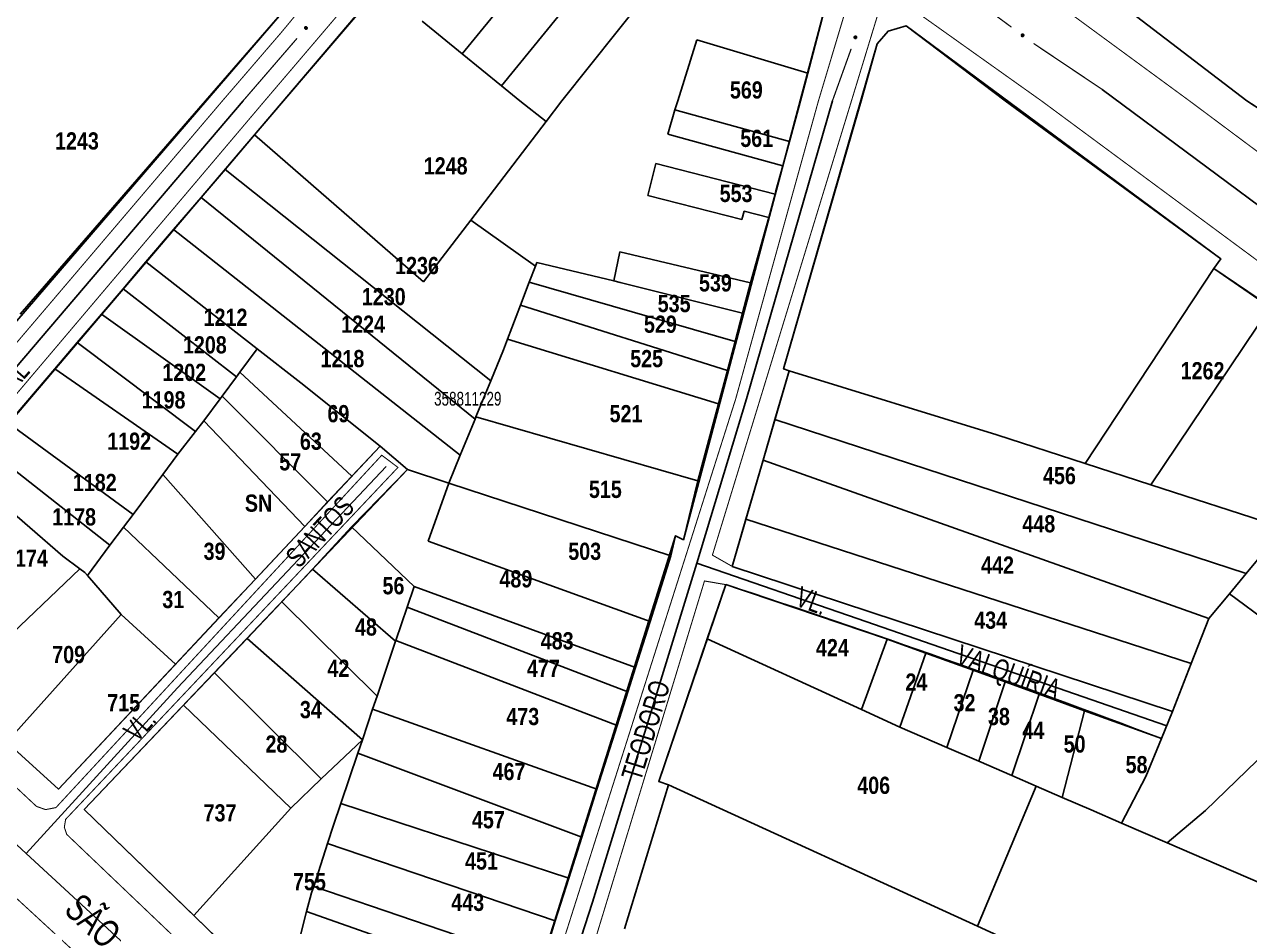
# Model space of a CAD drawing. Extents: x 200120 to 201962, y 4837541 to 4839252.
# Drawn here: x 200655.5 to 200833.5, y 4838625.8 to 4838756.8 of the extents above; entities that cross this region are included whole.
import ezdxf
from ezdxf.enums import TextEntityAlignment as Align

# ---------------------------------------------------------------- set-up
doc = ezdxf.new("R2010")
doc.units = 0
doc.header["$LTSCALE"] = 3
doc.header["$MEASUREMENT"] = 0
for name, color, linetype in [('CD-MALHA-LOTES', 40, 'CONTINUOUS'), ('CD_TXT_QUADRA', 7, 'CONTINUOUS'), ('RU-QUADRAS', 210, 'CONTINUOUS'), ('SV-EIXO-RUA-PAV', 20, 'CONTINUOUS'), ('SV-RUA-PAVIM-S-GUIA-C-GUIA', 7, 'CONTINUOUS'), ('SV-TXT-RUA-N-PAV-S-GUIA-C-GUIA', 7, 'CONTINUOUS'), ('SV-TXT-RUA-PAV-S-GUIA-C-GUIA', 7, 'CONTINUOUS'), ('Th_NmrPort', 1, 'CONTINUOUS')]:
    doc.layers.add(name, color=color, linetype=linetype)
doc.styles.add('ARIAL', font='ARIAL.TTF')
doc.styles.get("Standard").update_dxf_attribs({"font": 'swisscbo.ttf'})

msp = doc.modelspace()

# ---------------------------------------------------------------- linework, layer by layer
at = {"layer": 'CD-MALHA-LOTES'}
for p, q in [((200719.07, 4838752.59), (200745.1, 4838784.39)), ((200751.01, 4838780.14), (200724.81, 4838747.91)), ((200733.59, 4838745.75), (200757.31, 4838775.61)), ((200693.14, 4838745.75), (200707.22, 4838762.24)), ((200694.57, 4838760.55), (200681.78, 4838745.75)), ((200772.35, 4838761.28), (200769.33, 4838749.78)), ((200817.12, 4838758.03), (200833.13, 4838745.75)), ((200719.07, 4838752.59), (200713.27, 4838757.31)), ((200780.99, 4838755.86), (200783.61, 4838756.64)), ((200783.61, 4838756.64), (200798.02, 4838745.75)), ((200753.18, 4838754.6), (200750.43, 4838745.75)), ((200769.33, 4838749.78), (200753.18, 4838754.6)), ((200779.4, 4838754.05), (200780.99, 4838755.86)), ((200777.08, 4838745.75), (200779.4, 4838754.05)), ((200724.81, 4838747.91), (200719.07, 4838752.59)), ((200769.33, 4838749.78), (200768.27, 4838745.75)), ((200727.46, 4838745.75), (200724.81, 4838747.91))]:
    msp.add_line(p, q, dxfattribs=at)
at = {"layer": 'CD-MALHA-LOTES', "linetype": 'Continuous'}
for p, q in [((200681.78, 4838745.75), (200654.87, 4838714.76)), ((200693.14, 4838745.75), (200688.92, 4838740.81)), ((200727.46, 4838745.75), (200731.29, 4838742.76)), ((200733.59, 4838745.75), (200731.29, 4838742.76)), ((200750.01, 4838744.47), (200750.43, 4838745.75)), ((200777.08, 4838745.75), (200765.8, 4838706.79)), ((200768.07, 4838745.03), (200768.27, 4838745.75)), ((200829.34, 4838722.82), (200798.02, 4838745.75)), ((200833.13, 4838745.75), (200838.15, 4838742.49)), ((200748.96, 4838740.89), (200750.01, 4838744.47)), ((200750.01, 4838744.47), (200766.65, 4838739.83)), ((200766.65, 4838739.83), (200768.07, 4838745.03)), ((200731.29, 4838742.76), (200720.33, 4838728.42)), ((200684.63, 4838735.79), (200688.92, 4838740.81)), ((200688.92, 4838740.81), (200713.46, 4838719.44)), ((200765.69, 4838736.32), (200748.96, 4838740.89)), ((200766.65, 4838739.83), (200765.69, 4838736.32)), ((200747.23, 4838736.67), (200746.08, 4838732.01)), ((200764.56, 4838732.19), (200747.23, 4838736.67)), ((200681.15, 4838731.72), (200684.63, 4838735.79)), ((200684.63, 4838735.79), (200723.24, 4838705.05)), ((200764.69, 4838732.67), (200765.69, 4838736.32)), ((200677.15, 4838727.04), (200681.15, 4838731.72)), ((200681.15, 4838731.72), (200720.96, 4838699.49)), ((200746.08, 4838732.01), (200759.74, 4838728.53)), ((200763.64, 4838728.82), (200764.56, 4838732.19)), ((200764.56, 4838732.19), (200764.69, 4838732.67)), ((200759.74, 4838728.53), (200760.07, 4838729.73)), ((200760.07, 4838729.73), (200763.64, 4838728.82)), ((200713.46, 4838719.44), (200720.33, 4838728.42)), ((200720.33, 4838728.42), (200729.75, 4838721.75)), ((200761, 4838719.32), (200763.64, 4838728.82)), ((200673.13, 4838722.34), (200677.15, 4838727.04)), ((200677.15, 4838727.04), (200718.82, 4838694.29)), ((200741.15, 4838719.59), (200742.01, 4838723.83)), ((200742.01, 4838723.83), (200761, 4838719.32)), ((200828.35, 4838721.39), (200829.34, 4838722.82)), ((200669.83, 4838718.46), (200673.13, 4838722.34)), ((200673.13, 4838722.34), (200689.29, 4838709.72)), ((200729.75, 4838721.75), (200728.85, 4838719.41)), ((200729.75, 4838721.75), (200729.95, 4838722.28)), ((200729.95, 4838722.28), (200741.15, 4838719.59)), ((200809.62, 4838693.04), (200828.35, 4838721.39)), ((200828.35, 4838721.39), (200836.56, 4838715.81)), ((200728.85, 4838719.41), (200727.58, 4838716.06)), ((200728.85, 4838719.41), (200758.75, 4838710.8)), ((200741.15, 4838719.59), (200742.06, 4838719.37)), ((200742.06, 4838719.37), (200759.83, 4838714.88)), ((200761, 4838719.32), (200759.83, 4838714.88)), ((200666.66, 4838714.75), (200669.83, 4838718.46)), ((200669.83, 4838718.46), (200686.28, 4838705.65)), ((200727.58, 4838716.06), (200725.7, 4838711.13)), ((200727.58, 4838716.06), (200757.63, 4838706.57)), ((200819.16, 4838689.96), (200836.56, 4838715.81)), ((200663.16, 4838710.64), (200666.66, 4838714.75)), ((200666.66, 4838714.75), (200683.93, 4838702.47)), ((200759.83, 4838714.88), (200758.75, 4838710.8)), ((200659.9, 4838706.83), (200663.16, 4838710.64)), ((200663.16, 4838710.64), (200680.34, 4838697.7)), ((200725.7, 4838711.13), (200725.1, 4838709.58)), ((200756.35, 4838701.72), (200725.7, 4838711.13)), ((200758.75, 4838710.8), (200757.63, 4838706.57)), ((200689.29, 4838709.72), (200686.8, 4838706.35)), ((200695.64, 4838704.76), (200689.29, 4838709.72)), ((200725.1, 4838709.58), (200723.24, 4838705.05)), ((200653.17, 4838698.94), (200659.9, 4838706.83)), ((200659.9, 4838706.83), (200677.78, 4838694.4)), ((200757.63, 4838706.57), (200756.35, 4838701.72)), ((200764.55, 4838699.47), (200766.6, 4838706.54)), ((200765.8, 4838706.79), (200766.6, 4838706.54)), ((200766.6, 4838706.54), (200796.78, 4838697.2)), ((200686.28, 4838705.65), (200684.2, 4838702.84)), ((200686.8, 4838706.35), (200686.28, 4838705.65)), ((200686.8, 4838706.35), (200703.05, 4838691.21)), ((200707.15, 4838695.58), (200695.64, 4838704.76)), ((200723.24, 4838705.05), (200721.09, 4838699.82)), ((200684.2, 4838702.84), (200683.93, 4838702.47)), ((200684.2, 4838702.84), (200699.54, 4838687.47)), ((200683.93, 4838702.47), (200681.56, 4838699.27)), ((200753.34, 4838690.56), (200756.35, 4838701.72)), ((200681.56, 4838699.27), (200680.34, 4838697.7)), ((200681.56, 4838699.27), (200696.21, 4838683.91)), ((200720.96, 4838699.49), (200718.82, 4838694.29)), ((200721.09, 4838699.82), (200720.96, 4838699.49)), ((200753.34, 4838690.56), (200721.09, 4838699.82)), ((200762.83, 4838693.56), (200764.55, 4838699.47)), ((200833.03, 4838677.07), (200764.55, 4838699.47)), ((200653.17, 4838698.94), (200671.26, 4838685.67)), ((200680.34, 4838697.7), (200677.78, 4838694.4)), ((200796.78, 4838697.2), (200809.62, 4838693.04)), ((200650.03, 4838695.25), (200667.9, 4838681.17)), ((200677.78, 4838694.4), (200675.6, 4838691.48)), ((200707.15, 4838695.58), (200703.05, 4838691.21)), ((200711.14, 4838692.17), (200707.15, 4838695.58)), ((200718.82, 4838694.29), (200717.14, 4838690.2)), ((200711.14, 4838692.17), (200703.01, 4838683.86)), ((200717.14, 4838690.2), (200711.14, 4838692.17)), ((200760.34, 4838684.98), (200762.83, 4838693.56)), ((200762.83, 4838693.56), (200827.63, 4838670.52)), ((200819.16, 4838689.96), (200809.62, 4838693.04)), ((200661.05, 4838679.61), (200647.03, 4838691.73)), ((200675.6, 4838691.48), (200671.26, 4838685.67)), ((200675.6, 4838691.48), (200689.04, 4838676.27)), ((200703.05, 4838691.21), (200699.54, 4838687.47)), ((200751.25, 4838681.99), (200753.34, 4838690.56)), ((200714.17, 4838681.75), (200717.14, 4838690.2)), ((200717.14, 4838690.2), (200749.43, 4838679.66)), ((200819.16, 4838689.96), (200837.16, 4838684.13)), ((200699.54, 4838687.47), (200696.21, 4838683.91)), ((200874.03, 4838688.08), (200827.1, 4838642.62)), ((200671.26, 4838685.67), (200669.86, 4838683.79)), ((200669.86, 4838683.79), (200667.9, 4838681.17)), ((200669.86, 4838683.79), (200683.73, 4838670.61)), ((200696.21, 4838683.91), (200689.04, 4838676.27)), ((200697.33, 4838677.7), (200703.01, 4838683.86)), ((200703.01, 4838683.86), (200712.1, 4838675.19)), ((200758.34, 4838678.1), (200760.34, 4838684.98)), ((200760.34, 4838684.98), (200825.06, 4838663.98)), ((200838.5, 4838683.7), (200833.03, 4838677.07)), ((200746.42, 4838670.08), (200714.17, 4838681.75)), ((200749.43, 4838679.66), (200750.08, 4838682.55)), ((200750.08, 4838682.55), (200751.25, 4838681.99)), ((200667.9, 4838681.17), (200664.62, 4838676.78)), ((200749.43, 4838679.66), (200746.42, 4838670.08)), ((200663.51, 4838677.77), (200661.05, 4838679.61)), ((200822.32, 4838657), (200758.34, 4838678.1)), ((200651.49, 4838666.32), (200663.51, 4838677.77)), ((200663.51, 4838677.77), (200664.23, 4838677.23)), ((200664.23, 4838677.23), (200664.62, 4838676.78)), ((200664.62, 4838676.78), (200669.53, 4838671.12)), ((200689.04, 4838676.27), (200683.73, 4838670.61)), ((200692.88, 4838672.97), (200697.33, 4838677.7)), ((200697.33, 4838677.7), (200709.42, 4838667.23)), ((200833.03, 4838677.07), (200830.6, 4838674.12)), ((200712.1, 4838675.19), (200711.08, 4838672.16)), ((200712.1, 4838675.19), (200744.29, 4838663.41)), ((200757.39, 4838675.46), (200754.72, 4838667.6)), ((200780.75, 4838667.6), (200757.39, 4838675.46)), ((200687.82, 4838667.64), (200692.88, 4838672.97)), ((200692.88, 4838672.97), (200706.72, 4838659.25)), ((200827.63, 4838670.52), (200830.6, 4838674.12)), ((200830.6, 4838674.12), (200836.4, 4838669.85)), ((200669.53, 4838671.12), (200652.92, 4838652.56)), ((200669.53, 4838671.12), (200677.42, 4838663.88)), ((200711.08, 4838672.16), (200709.45, 4838667.32)), ((200711.08, 4838672.16), (200743.17, 4838659.9)), ((200683.73, 4838670.61), (200677.42, 4838663.88)), ((200744.29, 4838663.41), (200746.42, 4838670.08)), ((200827.63, 4838670.52), (200825.06, 4838663.98)), ((200683.09, 4838662.63), (200687.82, 4838667.64)), ((200687.82, 4838667.64), (200704.59, 4838652.91)), ((200709.42, 4838667.23), (200706.72, 4838659.25)), ((200709.45, 4838667.32), (200709.42, 4838667.23)), ((200709.45, 4838667.32), (200741.62, 4838654.99)), ((200747.67, 4838646.87), (200754.72, 4838667.6)), ((200754.72, 4838667.6), (200777.14, 4838657.32)), ((200777.14, 4838657.32), (200780.88, 4838667.55)), ((200780.88, 4838667.55), (200780.75, 4838667.6)), ((200780.88, 4838667.55), (200786.48, 4838665.52)), ((200786.48, 4838665.52), (200782.72, 4838654.77)), ((200786.48, 4838665.52), (200793.34, 4838663.02)), ((200677.42, 4838663.88), (200660.42, 4838645.76)), ((200825.06, 4838663.98), (200822.32, 4838657)), ((200678.6, 4838657.94), (200683.09, 4838662.63)), ((200683.09, 4838662.63), (200698.58, 4838647.25)), ((200744.29, 4838663.41), (200743.17, 4838659.9)), ((200793.34, 4838663.02), (200789.55, 4838651.8)), ((200793.34, 4838663.02), (200798.03, 4838661.32)), ((200798.03, 4838661.32), (200794.18, 4838649.8)), ((200798.03, 4838661.32), (200802.97, 4838659.52)), ((200706.72, 4838659.25), (200706.08, 4838657.35)), ((200743.17, 4838659.9), (200741.62, 4838654.99)), ((200802.97, 4838659.52), (200798.96, 4838647.73)), ((200802.97, 4838659.52), (200809.54, 4838657.14)), ((200664.17, 4838642.77), (200678.6, 4838657.94)), ((200694.17, 4838642.96), (200678.6, 4838657.94)), ((200706.08, 4838657.35), (200704.59, 4838652.91)), ((200706.08, 4838657.35), (200738.68, 4838645.72)), ((200777.14, 4838657.32), (200782.72, 4838654.77)), ((200809.54, 4838657.14), (200806.31, 4838644.55)), ((200809.54, 4838657.14), (200820.71, 4838653.08)), ((200820.71, 4838653.08), (200822.32, 4838657)), ((200741.62, 4838654.99), (200738.68, 4838645.72)), ((200782.72, 4838654.77), (200789.55, 4838651.8)), ((200820.71, 4838653.08), (200818.44, 4838647.59)), ((200660.42, 4838645.76), (200652.92, 4838652.56)), ((200698.58, 4838647.25), (200704.59, 4838652.91)), ((200704.59, 4838652.91), (200703.94, 4838650.99)), ((200789.55, 4838651.8), (200794.18, 4838649.8)), ((200703.94, 4838650.99), (200701.47, 4838643.66)), ((200703.94, 4838650.99), (200736.48, 4838638.76)), ((200794.18, 4838649.8), (200798.96, 4838647.73)), ((200798.96, 4838647.73), (200802.53, 4838646.18)), ((200698.58, 4838647.25), (200694.17, 4838642.96)), ((200742.7, 4838625.44), (200749.09, 4838646.37)), ((200749.09, 4838646.37), (200747.67, 4838646.87)), ((200749.09, 4838646.37), (200794, 4838625.82)), ((200802.53, 4838646.18), (200794, 4838625.82)), ((200802.53, 4838646.18), (200806.31, 4838644.55)), ((200818.44, 4838647.59), (200814.93, 4838640.82)), ((200738.68, 4838645.72), (200736.48, 4838638.76)), ((200806.31, 4838644.55), (200810.5, 4838642.73)), ((200680.08, 4838627.38), (200664.17, 4838642.77)), ((200694.17, 4838642.96), (200680.08, 4838627.38)), ((200701.47, 4838643.66), (200700.4, 4838640.51)), ((200701.47, 4838643.66), (200734.6, 4838632.82)), ((200810.5, 4838642.73), (200814.93, 4838640.82)), ((200827.1, 4838642.62), (200821.57, 4838637.95)), ((200700.4, 4838640.51), (200699.53, 4838637.82)), ((200814.93, 4838640.82), (200821.57, 4838637.95)), ((200736.48, 4838638.76), (200734.6, 4838632.82)), ((200699.53, 4838637.82), (200697.51, 4838631.61)), ((200699.53, 4838637.82), (200732.62, 4838626.6)), ((200821.57, 4838637.95), (200829.08, 4838634.71)), ((200829.08, 4838634.71), (200841.54, 4838629.26)), ((200697.51, 4838631.61), (200697.2, 4838630.66)), ((200697.51, 4838631.61), (200730.64, 4838620.33)), ((200734.6, 4838632.82), (200732.62, 4838626.6)), ((200697.2, 4838630.66), (200696.49, 4838627.97)), ((200693.06, 4838614.83), (200680.08, 4838627.38)), ((200696.49, 4838627.97), (200695.49, 4838624.14)), ((200696.49, 4838627.97), (200729.39, 4838616.41)), ((200732.62, 4838626.6), (200730.64, 4838620.33)), ((200794, 4838625.82), (200800.53, 4838622.83))]:
    msp.add_line(p, q, dxfattribs=at)
at = {"layer": 'RU-QUADRAS', "color": 6, "linetype": 'Continuous'}
msp.add_lwpolyline([(200838.15, 4838742.49), (200833.13, 4838745.75), (200817.12, 4838758.03), (200787.5, 4838779.01), (200799.86, 4838821.23), (200818.88, 4838891.93)], dxfattribs=at)
for points in [[(200617.42, 4838877.91), (200724.63, 4838798.92), (200724.72, 4838796.58), (200694.57, 4838760.55), (200626.11, 4838681.04, -0.361488), (200624.13, 4838680.5), (200609.31, 4838693.14, 0.007833), (200524.85, 4838771.77), (200560.69, 4838797.92), (200558.98, 4838800.2), (200522.43, 4838774.29), (200509.98, 4838788.04), (200547.8, 4838815.1), (200544.91, 4838818.94), (200505.07, 4838790.24), (200493.26, 4838802.33), (200533.03, 4838833.27)], [(200742.7, 4838625.44), (200749.09, 4838646.37), (200747.67, 4838646.87), (200757.39, 4838675.46, -0.011979), (200820.71, 4838653.08), (200822.32, 4838657), (200758.34, 4838678.1), (200766.6, 4838706.54), (200765.8, 4838706.79), (200779.4, 4838754.05), (200780.99, 4838755.86), (200783.61, 4838756.64), (200829.34, 4838722.82), (200828.35, 4838721.39), (200859.65, 4838699.82), (200874.03, 4838688.08, -0.019342), (200915.17, 4838657.2), (200916.88, 4838655.13), (200916.71, 4838652.96), (200898.08, 4838630.98, 0.025186), (200879.74, 4838610.31)]]:
    msp.add_lwpolyline(points, format="xyb", dxfattribs=at)
msp.add_lwpolyline([(200632.06, 4838674.11), (200731.82, 4838791.28), (200734.85, 4838791.75), (200771.59, 4838765.35), (200772.35, 4838761.28), (200751.25, 4838681.99), (200750.08, 4838682.55), (200723.73, 4838598.57), (200720.53, 4838589.69, -0.370915), (200718.83, 4838589.9), (200664.17, 4838642.77), (200711.14, 4838692.17), (200707.15, 4838695.58), (200660.42, 4838645.76), (200644.79, 4838659.93), (200643.12, 4838658.43), (200639.57, 4838662.03), (200641.12, 4838663.79), (200632.56, 4838671.61)], format="xyb", close=True, dxfattribs=at)
at = {"layer": 'SV-EIXO-RUA-PAV', "const_width": 0.18}
for points in [[(200789.27, 4838763.59), (200798.92, 4838756.46)], [(200687.25, 4838745.75), (200695.09, 4838754.83)], [(200775.63, 4838753.32), (200772.92, 4838745.79)], [(200802.14, 4838754.09), (200812.11, 4838747.41)], [(200772.92, 4838745.79), (200772.91, 4838745.75)]]:
    msp.add_lwpolyline(points, dxfattribs=at)
at = {"layer": 'SV-EIXO-RUA-PAV'}
for points in [[(200696.22, 4838756.31), (200696.22, 4838756.36), (200696.22, 4838756.4), (200696.24, 4838756.44), (200696.26, 4838756.46), (200696.29, 4838756.49), (200696.32, 4838756.51), (200696.35, 4838756.52), (200696.4, 4838756.53), (200696.45, 4838756.52), (200696.48, 4838756.5), (200696.51, 4838756.48), (200696.53, 4838756.46), (200696.55, 4838756.42), (200696.57, 4838756.38), (200696.57, 4838756.34), (200696.56, 4838756.29), (200696.55, 4838756.26), (200696.53, 4838756.23), (200696.5, 4838756.21), (200696.47, 4838756.19), (200696.43, 4838756.17), (200696.38, 4838756.17), (200696.34, 4838756.18), (200696.31, 4838756.19), (200696.28, 4838756.21), (200696.25, 4838756.24), (200696.23, 4838756.27), (200696.22, 4838756.31)], [(200776.38, 4838755.08), (200776.4, 4838755.03), (200776.41, 4838754.99), (200776.41, 4838754.95), (200776.4, 4838754.92), (200776.39, 4838754.89), (200776.36, 4838754.86), (200776.33, 4838754.83), (200776.29, 4838754.81), (200776.24, 4838754.81), (200776.21, 4838754.81), (200776.17, 4838754.81), (200776.14, 4838754.83), (200776.11, 4838754.85), (200776.09, 4838754.88), (200776.06, 4838754.93), (200776.06, 4838754.97), (200776.06, 4838755.01), (200776.07, 4838755.04), (200776.08, 4838755.07), (200776.11, 4838755.1), (200776.14, 4838755.13), (200776.18, 4838755.15), (200776.22, 4838755.16), (200776.26, 4838755.16), (200776.29, 4838755.15), (200776.33, 4838755.13), (200776.36, 4838755.11), (200776.38, 4838755.08)], [(200800.48, 4838755.45), (200800.53, 4838755.45), (200800.57, 4838755.45), (200800.61, 4838755.44), (200800.64, 4838755.42), (200800.66, 4838755.4), (200800.68, 4838755.37), (200800.7, 4838755.33), (200800.71, 4838755.28), (200800.7, 4838755.24), (200800.69, 4838755.2), (200800.67, 4838755.17), (200800.65, 4838755.15), (200800.62, 4838755.12), (200800.58, 4838755.11), (200800.53, 4838755.1), (200800.49, 4838755.1), (200800.46, 4838755.12), (200800.43, 4838755.14), (200800.4, 4838755.16), (200800.38, 4838755.19), (200800.36, 4838755.23), (200800.35, 4838755.28), (200800.36, 4838755.32), (200800.37, 4838755.35), (200800.39, 4838755.38), (200800.41, 4838755.41), (200800.44, 4838755.43), (200800.48, 4838755.45)]]:
    msp.add_lwpolyline(points, close=True, dxfattribs=at)
for points in [[(200696.22, 4838756.31), (200696.35, 4838756.52)], [(200696.22, 4838756.36), (200696.32, 4838756.51)], [(200696.22, 4838756.34), (200696.33, 4838756.51)], [(200696.22, 4838756.4), (200696.29, 4838756.49)], [(200696.22, 4838756.38), (200696.3, 4838756.49)], [(200696.23, 4838756.27), (200696.4, 4838756.53)], [(200696.23, 4838756.29), (200696.38, 4838756.52)], [(200696.25, 4838756.24), (200696.45, 4838756.52)], [(200696.25, 4838756.26), (200696.42, 4838756.52)], [(200696.27, 4838756.23), (200696.46, 4838756.51)], [(200696.28, 4838756.21), (200696.48, 4838756.5)], [(200696.3, 4838756.21), (200696.5, 4838756.49)], [(200696.31, 4838756.19), (200696.51, 4838756.48)], [(200696.33, 4838756.19), (200696.52, 4838756.47)], [(200696.34, 4838756.18), (200696.53, 4838756.46)], [(200696.36, 4838756.18), (200696.54, 4838756.44)], [(200696.38, 4838756.17), (200696.55, 4838756.42)], [(200696.41, 4838756.18), (200696.56, 4838756.4)], [(200696.43, 4838756.17), (200696.57, 4838756.38)], [(200696.45, 4838756.19), (200696.56, 4838756.35)], [(200696.47, 4838756.19), (200696.57, 4838756.34)], [(200696.49, 4838756.2), (200696.56, 4838756.31)], [(200696.5, 4838756.21), (200696.56, 4838756.29)], [(200776.11, 4838755.1), (200776.06, 4838754.93)], [(200776.09, 4838755.08), (200776.06, 4838754.96)], [(200776.08, 4838755.07), (200776.06, 4838754.97)], [(200776.12, 4838755.11), (200776.08, 4838754.91)], [(200776.14, 4838755.13), (200776.09, 4838754.88)], [(200776.16, 4838755.14), (200776.1, 4838754.87)], [(200776.18, 4838755.15), (200776.11, 4838754.85)], [(200776.2, 4838755.15), (200776.13, 4838754.85)], [(200776.22, 4838755.16), (200776.14, 4838754.83)], [(200776.24, 4838755.16), (200776.16, 4838754.82)], [(200776.26, 4838755.16), (200776.17, 4838754.81)], [(200776.28, 4838755.15), (200776.19, 4838754.81)], [(200776.29, 4838755.15), (200776.21, 4838754.81)], [(200776.31, 4838755.14), (200776.23, 4838754.81)], [(200776.33, 4838755.13), (200776.24, 4838754.81)], [(200776.34, 4838755.12), (200776.27, 4838754.81)], [(200776.36, 4838755.11), (200776.29, 4838754.81)], [(200776.37, 4838755.09), (200776.31, 4838754.83)], [(200776.38, 4838755.08), (200776.33, 4838754.83)], [(200776.39, 4838755.05), (200776.35, 4838754.85)], [(200776.4, 4838755.03), (200776.36, 4838754.86)], [(200776.41, 4838755.01), (200776.38, 4838754.88)], [(200776.41, 4838754.99), (200776.39, 4838754.89)], [(200800.35, 4838755.28), (200800.62, 4838755.12)], [(200800.36, 4838755.32), (200800.65, 4838755.15)], [(200800.36, 4838755.29), (200800.63, 4838755.14)], [(200800.36, 4838755.25), (200800.6, 4838755.12)], [(200800.36, 4838755.23), (200800.58, 4838755.11)], [(200800.37, 4838755.35), (200800.67, 4838755.17)], [(200800.37, 4838755.33), (200800.66, 4838755.16)], [(200800.38, 4838755.36), (200800.68, 4838755.19)], [(200800.38, 4838755.21), (200800.55, 4838755.11)], [(200800.38, 4838755.19), (200800.53, 4838755.1)], [(200800.39, 4838755.38), (200800.69, 4838755.2)], [(200800.39, 4838755.17), (200800.51, 4838755.11)], [(200800.4, 4838755.39), (200800.69, 4838755.22)], [(200800.4, 4838755.16), (200800.49, 4838755.1)], [(200800.41, 4838755.41), (200800.7, 4838755.24)], [(200800.43, 4838755.42), (200800.7, 4838755.26)], [(200800.44, 4838755.43), (200800.71, 4838755.28)], [(200800.46, 4838755.44), (200800.7, 4838755.31)], [(200800.48, 4838755.45), (200800.7, 4838755.33)], [(200800.51, 4838755.45), (200800.69, 4838755.35)], [(200800.53, 4838755.45), (200800.68, 4838755.37)], [(200800.55, 4838755.45), (200800.67, 4838755.39)], [(200800.57, 4838755.45), (200800.66, 4838755.4)], [(200812.11, 4838747.41), (200935.52, 4838655.84), (201053.59, 4838566.27), (201159.2, 4838484.72)], [(200687.25, 4838745.75), (200650.59, 4838702.78), (200620.72, 4838668.87), (200598.65, 4838641.99), (200576.58, 4838615.25), (200560.88, 4838598.16), (200557.93, 4838600.23), (200547.6, 4838587.84), (200535.21, 4838571.31), (200523.4, 4838558.33), (200521.04, 4838555.37), (200521.04, 4838550.36), (200509.83, 4838536.78), (200490.5, 4838514.8), (200473.09, 4838494.44), (200443.28, 4838458.88), (200417.9, 4838428.78), (200384.71, 4838390.12)], [(200772.91, 4838745.75), (200760.42, 4838702.47), (200753.18, 4838678.59), (200738.01, 4838629.32), (200723.9, 4838585.64), (200720.98, 4838576.26), (200716.74, 4838560.42), (200703.88, 4838523.9), (200695.99, 4838497.85), (200692.88, 4838491.01), (200688.1, 4838486.23), (200678, 4838475.43), (200665.07, 4838463.61), (200652.39, 4838450.99), (200631.97, 4838430.72), (200610.6, 4838409.35), (200597.73, 4838395.76), (200589.84, 4838389.53), (200557.89, 4838358.82), (200530.18, 4838331.53), (200521.67, 4838321.77)], [(200807.47, 4838502.79), (200720.98, 4838576.26), (200655.73, 4838636.37), (200620.72, 4838668.87), (200536.92, 4838745.75)], [(200655.73, 4838636.37), (200677.73, 4838660.45), (200708.03, 4838692.61)], [(200821.5, 4838654.95), (200776.49, 4838670.56), (200753.18, 4838678.59)]]:
    msp.add_lwpolyline(points, dxfattribs=at)
at = {"layer": 'SV-RUA-PAVIM-S-GUIA-C-GUIA', "const_width": 0.15}
for points in [[(200726.19, 4838795.95), (200692.84, 4838755.73)], [(200690.39, 4838745.75), (200718.83, 4838779.12)], [(200824.79, 4838745.75), (200787.01, 4838773.46)], [(200775.51, 4838761.22), (200770.87, 4838745.75)], [(200775.67, 4838745.75), (200779.45, 4838758.14)], [(200784.49, 4838759.11), (200803.28, 4838745.75)], [(200692.84, 4838755.73), (200684.25, 4838745.75)], [(200547.68, 4838745.75), (200571.07, 4838723.93), (200611.83, 4838685.55), (200622.18, 4838676.87), (200623.03, 4838676.48), (200624.25, 4838676.5), (200625.63, 4838677.16), (200626.69, 4838678.13), (200684.25, 4838745.75)], [(200690.39, 4838745.75), (200629.76, 4838674.16), (200628.97, 4838672.41), (200628.96, 4838671.06), (200629.05, 4838669.91), (200629.91, 4838668.8), (200657.23, 4838643.23), (200658.55, 4838642.77), (200660.05, 4838643.06), (200707.4, 4838694.26), (200709.76, 4838692.49), (200661.46, 4838641.35), (200661.27, 4838640.2), (200661.62, 4838639.17), (200700.41, 4838602.18), (200717.63, 4838586.44), (200718.42, 4838585.71), (200719.22, 4838585.67), (200720.37, 4838585.92), (200721.68, 4838586.71), (200722.8, 4838589.1), (200758.84, 4838702.43), (200770.87, 4838745.75)], [(200727.13, 4838586.81), (200754.31, 4838675.99), (200757.39, 4838675.46), (200780.75, 4838667.6), (200786.48, 4838665.52), (200793.34, 4838663.02), (200798.03, 4838661.32), (200802.97, 4838659.52), (200809.54, 4838657.14), (200820.71, 4838653.08), (200822.32, 4838657), (200758.34, 4838678.1), (200755.46, 4838679.75), (200775.67, 4838745.75)], [(200803.28, 4838745.75), (200840.95, 4838717.9), (200907.61, 4838668.04), (200914.69, 4838662.75), (200918.78, 4838659.68), (200920.03, 4838658.74), (200921.85, 4838657.27), (200921.65, 4838654.67), (200921.43, 4838652.42), (200919.83, 4838649.83), (200889.42, 4838612.6)], [(200824.79, 4838745.75), (200832.98, 4838739.64), (200865.16, 4838715.73), (200888.29, 4838698.87), (200923.27, 4838672.36), (200927.55, 4838669.58), (200930.14, 4838668.38), (200933.1, 4838667.36), (200936.02, 4838666.66), (200938.6, 4838666.34), (200941.75, 4838666.31), (200944.45, 4838666.54), (200947.53, 4838667.24), (200950.66, 4838668.09), (200953.59, 4838668.97), (200955.53, 4838669.83), (201048.03, 4838721.37), (201052.82, 4838723.64), (201055.09, 4838725.49), (201055.21, 4838727.54), (201055.02, 4838729.29), (201053.16, 4838731.49), (201051.78, 4838733.4), (201036.74, 4838745.75)], [(200652.87, 4838454.27), (200670.45, 4838471.59), (200687.29, 4838488.61), (200690.16, 4838491.34), (200691.68, 4838493.35), (200692.78, 4838496.84), (200715.95, 4838567.37), (200716.99, 4838569.51), (200716.81, 4838571.99), (200715.79, 4838572.97), (200674.09, 4838611.66), (200623.77, 4838658.03)]]:
    msp.add_lwpolyline(points, dxfattribs=at)

# ---------------------------------------------------------------- texts
at = {"layer": 'CD_TXT_QUADRA', "color": 7, "linetype": 'Continuous', "style": 'ARIAL', "width": 0.7}
msp.add_text('358811229', height=2, dxfattribs=at).set_placement((200715.01, 4838701.47))
at = {"layer": 'SV-TXT-RUA-N-PAV-S-GUIA-C-GUIA', "style": 'ARIAL', "width": 0.7}
for s, rotation, p in [('VL.                                     SANTOS', 47, (200671.82, 4838652.44)), ('VL.                         VALQUÍRIA', 340, (200767.34, 4838672.47))]:
    msp.add_text(s, height=3, rotation=rotation, dxfattribs=at).set_placement(p)
at = {"layer": 'SV-TXT-RUA-PAV-S-GUIA-C-GUIA', "style": 'ARIAL', "width": 0.7}
for s, height, rotation, p in [('PADRE                                                                                                                          EUTIQUIO', 4, 324.0224, (200746.24, 4838791.98)), ('CABRAL', 3, 49, (200648.71, 4838697.5)), ('TEODORO', 3, 73, (200745.04, 4838646.77)), ('SÃO', 4, 317, (200661.06, 4838627.95))]:
    msp.add_text(s, height=height, rotation=rotation, dxfattribs=at).set_placement(p)
at = {"layer": 'Th_NmrPort', "color": 1}
for s, p in [('569', (200758, 4838747.33)), ('1243', (200659.92, 4838739.93)), ('561', (200759.51, 4838740.3)), ('1248', (200713.51, 4838736.3)), ('553', (200756.51, 4838732.3)), ('1236', (200709.34, 4838721.82)), ('539', (200753.51, 4838719.3)), ('1230', (200704.51, 4838717.3)), ('535', (200747.51, 4838716.3)), ('1212', (200681.51, 4838714.3)), ('1224', (200701.51, 4838713.3)), ('529', (200745.51, 4838713.3)), ('1208', (200678.51, 4838710.3)), ('1218', (200698.51, 4838708.3)), ('525', (200743.51, 4838708.3)), ('1202', (200675.51, 4838706.3)), ('1262', (200823.51, 4838706.54)), ('1198', (200672.51, 4838702.3)), ('69', (200699.51, 4838700.3)), ('521', (200740.51, 4838700.3)), ('1192', (200667.51, 4838696.3)), ('63', (200695.51, 4838696.3)), ('57', (200692.51, 4838693.3)), ('456', (200803.51, 4838691.3)), ('1182', (200662.51, 4838690.3)), ('515', (200737.51, 4838689.3)), ('SN', (200687.51, 4838687.3)), ('1178', (200659.51, 4838685.3)), ('448', (200800.51, 4838684.3)), ('39', (200681.51, 4838680.3)), ('503', (200734.51, 4838680.3)), ('1174', (200652.51, 4838679.3)), ('442', (200794.51, 4838678.3)), ('56', (200707.51, 4838675.3)), ('489', (200724.51, 4838676.3)), ('31', (200675.51, 4838673.3)), ('434', (200793.51, 4838670.3)), ('48', (200703.51, 4838669.3)), ('483', (200730.51, 4838667.3)), ('424', (200770.51, 4838666.3)), ('709', (200659.51, 4838665.3)), ('42', (200699.51, 4838663.3)), ('477', (200728.51, 4838663.3)), ('24', (200783.51, 4838661.3)), ('715', (200667.51, 4838658.3)), ('34', (200695.51, 4838657.3)), ('32', (200790.51, 4838658.3)), ('473', (200725.51, 4838656.3)), ('38', (200795.51, 4838656.3)), ('44', (200800.51, 4838654.3)), ('28', (200690.51, 4838652.3)), ('50', (200806.51, 4838652.3)), ('467', (200723.51, 4838648.3)), ('58', (200815.51, 4838649.3)), ('406', (200776.51, 4838646.3)), ('737', (200681.51, 4838642.3)), ('457', (200720.51, 4838641.3)), ('451', (200719.51, 4838635.3)), ('755', (200694.51, 4838632.3)), ('443', (200717.51, 4838629.3))]:
    msp.add_text(s, height=2.5, dxfattribs=at).set_placement(p, align=Align.MIDDLE_LEFT)

doc.saveas('drawing.dxf')
